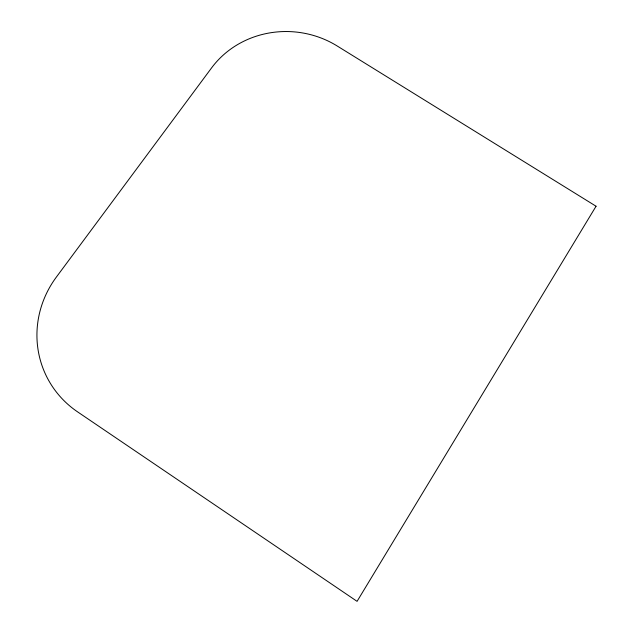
<?xml version="1.0" encoding="UTF-8"?>
<svg xmlns="http://www.w3.org/2000/svg" width="633" height="633" viewBox="0 0 633 633"><rect width="100%" height="100%" fill="white"/><g stroke="black" fill="none" stroke-linecap="round" stroke-linejoin="round"><path stroke-width="0.95" d="M596.064 206.231L357.075 601.35L77.519 411.822A99.159 95.409 -29.3 0 1 56.377 277.072L211.651 67.81A91.904 85.977 6 0 1 337.175 45.98L596.064 206.231"/></g></svg>
